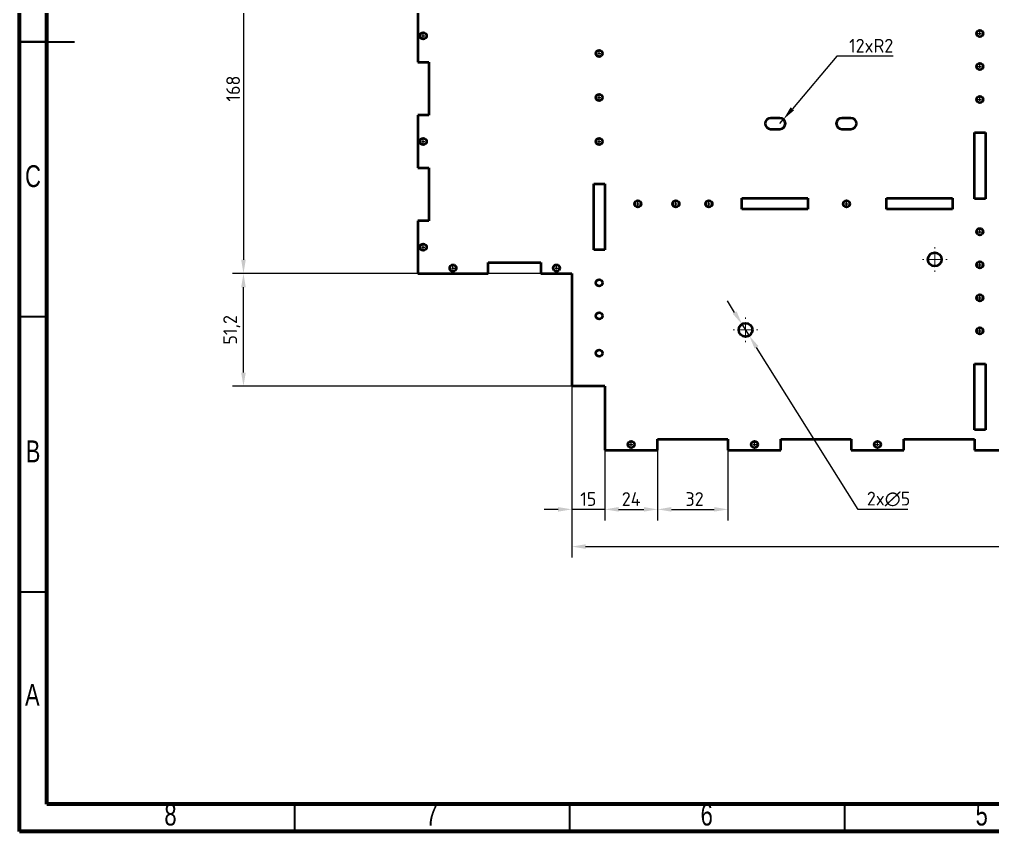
# Model space of a CAD drawing. Header units: millimetres. Extents: x -1615 to 4166, y 5 to 3174.
# Drawn here: x 15 to 191.9, y 5 to 152.5 of the extents above; entities that cross this region are included whole.
import ezdxf

# ---------------------------------------------------------------- set-up
doc = ezdxf.new("R2010")
doc.units = ezdxf.units.MM
doc.header["$LTSCALE"] = 0.25
doc.header["$PDSIZE"] = -1
doc.linetypes.add('ACAD_ISO08W100', pattern=[36, 24, -3, 6, -3])
doc.linetypes.add('CENTER2', pattern=[1.125, 0.75, -0.125, 0.125, -0.125])
doc.layers.get('0').update_dxf_attribs({"lineweight": 50})
for name, color, linetype, lineweight in [('duong tam', 2, 'ACAD_ISO08W100', 25), ('kich thuoc', 1, 'Continuous', 25), ('Net dam', 7, 'Continuous', 50)]:
    doc.layers.add(name, color=color, linetype=linetype, lineweight=lineweight)
doc.styles.add('SLDTEXTSTYLE1', font='TXT', dxfattribs={"width": 0.75})
doc.styles.get("Standard").update_dxf_attribs({"font": ''})
doc.styles.get('Standard').set_extended_font_data('TCVN 7284')
doc.dimstyles.new('Ratio 2', dxfattribs={"dimtxt": 2.5, "dimasz": 2.5, "dimexe": 2, "dimexo": 0, "dimtad": 1, "dimtoh": 1, "dimdec": 1, "dimlfac": 2, "dimzin": 9, "dimtxsty": 'Standard', "dimcen": 2.5, "dimazin": 2, "dimtfac": 1, "dimtdec": 1, "dimtmove": 0, "dimatfit": 3, "dimfxl": 1, "dimtzin": 1, "dimarcsym": 0})
doc.dimstyles.new('Ratio 2$3', dxfattribs={"dimtxt": 2.5, "dimasz": 2.5, "dimexe": 2, "dimexo": 0, "dimtad": 1, "dimtoh": 1, "dimdec": 1, "dimlfac": 2, "dimzin": 9, "dimtxsty": 'Standard', "dimcen": 2.5, "dimazin": 2, "dimtfac": 1, "dimtdec": 1, "dimtmove": 0, "dimatfit": 3, "dimfxl": 1, "dimtzin": 1, "dimarcsym": 0})
doc.dimstyles.new('Ratio 2.5', dxfattribs={"dimtxt": 2.5, "dimasz": 2.5, "dimexe": 2, "dimexo": 0, "dimtad": 1, "dimtoh": 1, "dimdec": 1, "dimlfac": 2.5, "dimzin": 9, "dimtxsty": 'Standard', "dimcen": 2.5, "dimazin": 0, "dimtfac": 1, "dimtdec": 1, "dimtmove": 0, "dimatfit": 3, "dimfxl": 1, "dimtzin": 1, "dimarcsym": 0})

# ---------------------------------------------------------------- blocks, each defined once
blk = doc.blocks.new('SW_CENTERMARKSYMBOL_4')
at = {"color": 0, "linetype": 'Continuous', "lineweight": 0}
for p, q in [((0, 2), (0, 2.24)), ((-2, 0), (-2.24, 0)), ((0, 0), (-1, 0)), ((0, 0), (0, 1)), ((0, 0), (0, -1)), ((0, 0), (1, 0)), ((2, 0), (2.24, 0)), ((0, -2), (0, -2.24))]:
    blk.add_line(p, q, dxfattribs=at)
blk = doc.blocks.new('SW_CENTERMARKSYMBOL_8')
at = {"color": 0, "linetype": 'Continuous', "lineweight": 0}
for p, q in [((0, 2), (0, 2.24)), ((-2, 0), (-2.24, 0)), ((0, 0), (-1, 0)), ((0, 0), (0, 1)), ((0, 0), (0, -1)), ((0, 0), (1, 0)), ((2, 0), (2.24, 0)), ((0, -2), (0, -2.24))]:
    blk.add_line(p, q, dxfattribs=at)
blk = doc.blocks.new('*D109')
at = {"layer": 'Defpoints', "color": 0, "transparency": 16777216}
for p in [(115.43, 85.9), (316.23, 85.9), (316.23, 56.77)]:
    blk.add_point(p, dxfattribs=at)
at = {"layer": 'kich thuoc', "color": 0, "lineweight": -2, "transparency": 16777216}
for p, q in [((115.43, 85.9), (115.43, 54.77)), ((316.23, 85.9), (316.23, 54.77)), ((117.93, 56.77), (313.73, 56.77))]:
    blk.add_line(p, q, dxfattribs=at)
at = {"layer": 'kich thuoc', "color": 0, "transparency": 16777216}
for points in [[(117.93, 57.19), (117.93, 56.36), (115.43, 56.77)], [(313.73, 57.19), (313.73, 56.36), (316.23, 56.77)]]:
    blk.add_solid(points, dxfattribs=at)
at = {"layer": 'kich thuoc', "color": 0, "transparency": 16777216, "insert": (215.83, 58.65), "char_height": 2.5, "attachment_point": 5}
blk.add_mtext('502', dxfattribs=at)
blk = doc.blocks.new('*D110')
at = {"layer": 'Defpoints', "color": 0, "transparency": 16777216}
for p in [(115.43, 85.9), (121.43, 85.9), (115.43, 63.53)]:
    blk.add_point(p, dxfattribs=at)
at = {"layer": 'kich thuoc', "color": 0, "lineweight": -2, "transparency": 16777216}
for p, q in [((115.43, 85.9), (115.43, 61.53)), ((121.43, 85.9), (121.43, 61.53)), ((112.93, 63.53), (110.43, 63.53)), ((121.43, 63.53), (115.43, 63.53)), ((123.93, 63.53), (126.43, 63.53))]:
    blk.add_line(p, q, dxfattribs=at)
at = {"layer": 'kich thuoc', "color": 0, "transparency": 16777216}
for points in [[(112.93, 63.95), (112.93, 63.12), (115.43, 63.53)], [(123.93, 63.95), (123.93, 63.12), (121.43, 63.53)]]:
    blk.add_solid(points, dxfattribs=at)
at = {"layer": 'kich thuoc', "color": 0, "transparency": 16777216, "insert": (118.43, 65.41), "char_height": 2.5, "attachment_point": 5}
blk.add_mtext('15', dxfattribs=at)
blk = doc.blocks.new('*D111')
at = {"layer": 'Defpoints', "color": 0, "transparency": 16777216}
for p in [(121.43, 74.3), (131.03, 74.3), (131.03, 63.53)]:
    blk.add_point(p, dxfattribs=at)
at = {"layer": 'kich thuoc', "color": 0, "lineweight": -2, "transparency": 16777216}
for p, q in [((121.43, 74.3), (121.43, 61.53)), ((131.03, 74.3), (131.03, 61.53)), ((123.93, 63.53), (128.53, 63.53))]:
    blk.add_line(p, q, dxfattribs=at)
at = {"layer": 'kich thuoc', "color": 0, "transparency": 16777216}
for points in [[(123.93, 63.95), (123.93, 63.12), (121.43, 63.53)], [(128.53, 63.95), (128.53, 63.12), (131.03, 63.53)]]:
    blk.add_solid(points, dxfattribs=at)
at = {"layer": 'kich thuoc', "color": 0, "transparency": 16777216, "insert": (126.23, 65.41), "char_height": 2.5, "attachment_point": 5}
blk.add_mtext('24', dxfattribs=at)
blk = doc.blocks.new('*D112')
at = {"layer": 'Defpoints', "color": 0, "transparency": 16777216}
for p in [(131.03, 76.3), (143.83, 76.3), (143.83, 63.53)]:
    blk.add_point(p, dxfattribs=at)
at = {"layer": 'kich thuoc', "color": 0, "lineweight": -2, "transparency": 16777216}
for p, q in [((131.03, 76.3), (131.03, 61.53)), ((143.83, 76.3), (143.83, 61.53)), ((133.53, 63.53), (141.33, 63.53))]:
    blk.add_line(p, q, dxfattribs=at)
at = {"layer": 'kich thuoc', "color": 0, "transparency": 16777216}
for points in [[(133.53, 63.95), (133.53, 63.12), (131.03, 63.53)], [(141.33, 63.95), (141.33, 63.12), (143.83, 63.53)]]:
    blk.add_solid(points, dxfattribs=at)
at = {"layer": 'kich thuoc', "color": 0, "transparency": 16777216, "insert": (137.75, 65.41), "char_height": 2.5, "attachment_point": 5}
blk.add_mtext('32', dxfattribs=at)
blk = doc.blocks.new('*D113')
at = {"layer": 'Defpoints', "color": 0, "transparency": 16777216}
for p in [(87.43, 173.58), (55.73, 106.38), (87.43, 106.38)]:
    blk.add_point(p, dxfattribs=at)
at = {"layer": 'kich thuoc', "color": 0, "lineweight": -2, "transparency": 16777216}
for p, q in [((87.43, 173.58), (53.73, 173.58)), ((55.73, 171.08), (55.73, 108.88)), ((87.43, 106.38), (53.73, 106.38))]:
    blk.add_line(p, q, dxfattribs=at)
at = {"layer": 'kich thuoc', "color": 0, "transparency": 16777216}
for points in [[(55.31, 171.08), (56.15, 171.08), (55.73, 173.58)], [(55.31, 108.88), (56.15, 108.88), (55.73, 106.38)]]:
    blk.add_solid(points, dxfattribs=at)
at = {"layer": 'kich thuoc', "color": 0, "transparency": 16777216, "insert": (53.85, 139.98), "char_height": 2.5, "attachment_point": 5, "rotation": 90}
blk.add_mtext('168', dxfattribs=at)
blk = doc.blocks.new('*D116')
at = {"layer": 'Defpoints', "color": 0, "transparency": 16777216}
for p in [(55.73, 106.38), (115.43, 106.38), (115.43, 85.9)]:
    blk.add_point(p, dxfattribs=at)
at = {"layer": 'kich thuoc', "color": 0, "lineweight": -2, "transparency": 16777216}
for p, q in [((115.43, 106.38), (53.73, 106.38)), ((55.73, 88.4), (55.73, 103.88)), ((115.43, 85.9), (53.73, 85.9))]:
    blk.add_line(p, q, dxfattribs=at)
at = {"layer": 'kich thuoc', "color": 0, "transparency": 16777216}
for points in [[(55.31, 103.88), (56.15, 103.88), (55.73, 106.38)], [(55.31, 88.4), (56.15, 88.4), (55.73, 85.9)]]:
    blk.add_solid(points, dxfattribs=at)
at = {"layer": 'kich thuoc', "color": 0, "transparency": 16777216, "insert": (53.6, 96.14), "char_height": 2.5, "attachment_point": 5, "rotation": 90}
blk.add_mtext('51,2', dxfattribs=at)
blk = doc.blocks.new('*U202')
at = {"layer": 'duong tam', "color": 0, "linetype": 'CENTER2', "transparency": 16777216}
for p, q in [((-0.72, 0), (-0.12, 0)), ((0, 0.12), (0, 0.72)), ((0.12, 0), (0.72, 0)), ((0, -0.72), (0, -0.12))]:
    blk.add_line(p, q, dxfattribs=at)
at = {"layer": 'duong tam', "color": 0, "linetype": 'Continuous', "transparency": 16777216}
for p, q in [((-0.06, 0), (0.06, 0)), ((0, -0.06), (0, 0.06))]:
    blk.add_line(p, q, dxfattribs=at)
blk = doc.blocks.new('*U203')
at = {"layer": 'duong tam', "color": 0, "linetype": 'CENTER2', "transparency": 16777216}
for p, q in [((-0.72, 0), (-0.12, 0)), ((0, 0.12), (0, 0.72)), ((0.12, 0), (0.72, 0)), ((0, -0.72), (0, -0.12))]:
    blk.add_line(p, q, dxfattribs=at)
at = {"layer": 'duong tam', "color": 0, "linetype": 'Continuous', "transparency": 16777216}
for p, q in [((-0.06, 0), (0.06, 0)), ((0, -0.06), (0, 0.06))]:
    blk.add_line(p, q, dxfattribs=at)
blk = doc.blocks.new('*U204')
at = {"layer": 'duong tam', "color": 0, "linetype": 'CENTER2', "transparency": 16777216}
for p, q in [((-0.72, 0), (-0.12, 0)), ((0, 0.12), (0, 0.72)), ((0.12, 0), (0.72, 0)), ((0, -0.72), (0, -0.12))]:
    blk.add_line(p, q, dxfattribs=at)
at = {"layer": 'duong tam', "color": 0, "linetype": 'Continuous', "transparency": 16777216}
for p, q in [((-0.06, 0), (0.06, 0)), ((0, -0.06), (0, 0.06))]:
    blk.add_line(p, q, dxfattribs=at)
blk = doc.blocks.new('*U214')
at = {"layer": 'duong tam', "color": 0, "linetype": 'CENTER2', "transparency": 16777216}
for p, q in [((-0.72, 0), (-0.12, 0)), ((0, 0.12), (0, 0.72)), ((0.12, 0), (0.72, 0)), ((0, -0.72), (0, -0.12))]:
    blk.add_line(p, q, dxfattribs=at)
at = {"layer": 'duong tam', "color": 0, "linetype": 'Continuous', "transparency": 16777216}
for p, q in [((-0.06, 0), (0.06, 0)), ((0, -0.06), (0, 0.06))]:
    blk.add_line(p, q, dxfattribs=at)
blk = doc.blocks.new('*U215')
at = {"layer": 'duong tam', "color": 0, "linetype": 'CENTER2', "transparency": 16777216}
for p, q in [((-0.72, 0), (-0.12, 0)), ((0, 0.12), (0, 0.72)), ((0.12, 0), (0.72, 0)), ((0, -0.72), (0, -0.12))]:
    blk.add_line(p, q, dxfattribs=at)
at = {"layer": 'duong tam', "color": 0, "linetype": 'Continuous', "transparency": 16777216}
for p, q in [((-0.06, 0), (0.06, 0)), ((0, -0.06), (0, 0.06))]:
    blk.add_line(p, q, dxfattribs=at)
blk = doc.blocks.new('*U216')
at = {"layer": 'duong tam', "color": 0, "linetype": 'CENTER2', "transparency": 16777216}
for p, q in [((-0.72, 0), (-0.12, 0)), ((0, 0.12), (0, 0.72)), ((0.12, 0), (0.72, 0)), ((0, -0.72), (0, -0.12))]:
    blk.add_line(p, q, dxfattribs=at)
at = {"layer": 'duong tam', "color": 0, "linetype": 'Continuous', "transparency": 16777216}
for p, q in [((-0.06, 0), (0.06, 0)), ((0, -0.06), (0, 0.06))]:
    blk.add_line(p, q, dxfattribs=at)
blk = doc.blocks.new('*U217')
at = {"layer": 'duong tam', "color": 0, "linetype": 'CENTER2', "transparency": 16777216}
for p, q in [((-0.72, 0), (-0.12, 0)), ((0, 0.12), (0, 0.72)), ((0.12, 0), (0.72, 0)), ((0, -0.72), (0, -0.12))]:
    blk.add_line(p, q, dxfattribs=at)
at = {"layer": 'duong tam', "color": 0, "linetype": 'Continuous', "transparency": 16777216}
for p, q in [((-0.06, 0), (0.06, 0)), ((0, -0.06), (0, 0.06))]:
    blk.add_line(p, q, dxfattribs=at)
blk = doc.blocks.new('*U218')
at = {"layer": 'duong tam', "color": 0, "linetype": 'CENTER2', "transparency": 16777216}
for p, q in [((-0.72, 0), (-0.12, 0)), ((0, 0.12), (0, 0.72)), ((0.12, 0), (0.72, 0)), ((0, -0.72), (0, -0.12))]:
    blk.add_line(p, q, dxfattribs=at)
at = {"layer": 'duong tam', "color": 0, "linetype": 'Continuous', "transparency": 16777216}
for p, q in [((-0.06, 0), (0.06, 0)), ((0, -0.06), (0, 0.06))]:
    blk.add_line(p, q, dxfattribs=at)
blk = doc.blocks.new('*U219')
at = {"layer": 'duong tam', "color": 0, "linetype": 'CENTER2', "transparency": 16777216}
for p, q in [((-0.72, 0), (-0.12, 0)), ((0, 0.12), (0, 0.72)), ((0.12, 0), (0.72, 0)), ((0, -0.72), (0, -0.12))]:
    blk.add_line(p, q, dxfattribs=at)
at = {"layer": 'duong tam', "color": 0, "linetype": 'Continuous', "transparency": 16777216}
for p, q in [((-0.06, 0), (0.06, 0)), ((0, -0.06), (0, 0.06))]:
    blk.add_line(p, q, dxfattribs=at)
blk = doc.blocks.new('*U220')
at = {"layer": 'duong tam', "color": 0, "linetype": 'CENTER2', "transparency": 16777216}
for p, q in [((-0.72, 0), (-0.12, 0)), ((0, 0.12), (0, 0.72)), ((0.12, 0), (0.72, 0)), ((0, -0.72), (0, -0.12))]:
    blk.add_line(p, q, dxfattribs=at)
at = {"layer": 'duong tam', "color": 0, "linetype": 'Continuous', "transparency": 16777216}
for p, q in [((-0.06, 0), (0.06, 0)), ((0, -0.06), (0, 0.06))]:
    blk.add_line(p, q, dxfattribs=at)
blk = doc.blocks.new('*U221')
at = {"layer": 'duong tam', "color": 0, "linetype": 'CENTER2', "transparency": 16777216}
for p, q in [((-0.72, 0), (-0.12, 0)), ((0, 0.12), (0, 0.72)), ((0.12, 0), (0.72, 0)), ((0, -0.72), (0, -0.12))]:
    blk.add_line(p, q, dxfattribs=at)
at = {"layer": 'duong tam', "color": 0, "linetype": 'Continuous', "transparency": 16777216}
for p, q in [((-0.06, 0), (0.06, 0)), ((0, -0.06), (0, 0.06))]:
    blk.add_line(p, q, dxfattribs=at)
blk = doc.blocks.new('*U222')
at = {"layer": 'duong tam', "color": 0, "linetype": 'CENTER2', "transparency": 16777216}
for p, q in [((-0.72, 0), (-0.12, 0)), ((0, 0.12), (0, 0.72)), ((0.12, 0), (0.72, 0)), ((0, -0.72), (0, -0.12))]:
    blk.add_line(p, q, dxfattribs=at)
at = {"layer": 'duong tam', "color": 0, "linetype": 'Continuous', "transparency": 16777216}
for p, q in [((-0.06, 0), (0.06, 0)), ((0, -0.06), (0, 0.06))]:
    blk.add_line(p, q, dxfattribs=at)
blk = doc.blocks.new('*U223')
at = {"layer": 'duong tam', "color": 0, "linetype": 'CENTER2', "transparency": 16777216}
for p, q in [((-0.72, 0), (-0.12, 0)), ((0, 0.12), (0, 0.72)), ((0.12, 0), (0.72, 0)), ((0, -0.72), (0, -0.12))]:
    blk.add_line(p, q, dxfattribs=at)
at = {"layer": 'duong tam', "color": 0, "linetype": 'Continuous', "transparency": 16777216}
for p, q in [((-0.06, 0), (0.06, 0)), ((0, -0.06), (0, 0.06))]:
    blk.add_line(p, q, dxfattribs=at)
blk = doc.blocks.new('*U224')
at = {"layer": 'duong tam', "color": 0, "linetype": 'CENTER2', "transparency": 16777216}
for p, q in [((-0.72, 0), (-0.12, 0)), ((0, 0.12), (0, 0.72)), ((0.12, 0), (0.72, 0)), ((0, -0.72), (0, -0.12))]:
    blk.add_line(p, q, dxfattribs=at)
at = {"layer": 'duong tam', "color": 0, "linetype": 'Continuous', "transparency": 16777216}
for p, q in [((-0.06, 0), (0.06, 0)), ((0, -0.06), (0, 0.06))]:
    blk.add_line(p, q, dxfattribs=at)
blk = doc.blocks.new('*U225')
at = {"layer": 'duong tam', "color": 0, "linetype": 'CENTER2', "transparency": 16777216}
for p, q in [((-0.72, 0), (-0.12, 0)), ((0, 0.12), (0, 0.72)), ((0.12, 0), (0.72, 0)), ((0, -0.72), (0, -0.12))]:
    blk.add_line(p, q, dxfattribs=at)
at = {"layer": 'duong tam', "color": 0, "linetype": 'Continuous', "transparency": 16777216}
for p, q in [((-0.06, 0), (0.06, 0)), ((0, -0.06), (0, 0.06))]:
    blk.add_line(p, q, dxfattribs=at)
blk = doc.blocks.new('*U226')
at = {"layer": 'duong tam', "color": 0, "linetype": 'CENTER2', "transparency": 16777216}
for p, q in [((-0.72, 0), (-0.12, 0)), ((0, 0.12), (0, 0.72)), ((0.12, 0), (0.72, 0)), ((0, -0.72), (0, -0.12))]:
    blk.add_line(p, q, dxfattribs=at)
at = {"layer": 'duong tam', "color": 0, "linetype": 'Continuous', "transparency": 16777216}
for p, q in [((-0.06, 0), (0.06, 0)), ((0, -0.06), (0, 0.06))]:
    blk.add_line(p, q, dxfattribs=at)
blk = doc.blocks.new('*U227')
at = {"layer": 'duong tam', "color": 0, "linetype": 'CENTER2', "transparency": 16777216}
for p, q in [((-0.72, 0), (-0.12, 0)), ((0, 0.12), (0, 0.72)), ((0.12, 0), (0.72, 0)), ((0, -0.72), (0, -0.12))]:
    blk.add_line(p, q, dxfattribs=at)
at = {"layer": 'duong tam', "color": 0, "linetype": 'Continuous', "transparency": 16777216}
for p, q in [((-0.06, 0), (0.06, 0)), ((0, -0.06), (0, 0.06))]:
    blk.add_line(p, q, dxfattribs=at)
blk = doc.blocks.new('*U228')
at = {"layer": 'duong tam', "color": 0, "linetype": 'CENTER2', "transparency": 16777216}
for p, q in [((-0.72, 0), (-0.12, 0)), ((0, 0.12), (0, 0.72)), ((0.12, 0), (0.72, 0)), ((0, -0.72), (0, -0.12))]:
    blk.add_line(p, q, dxfattribs=at)
at = {"layer": 'duong tam', "color": 0, "linetype": 'Continuous', "transparency": 16777216}
for p, q in [((-0.06, 0), (0.06, 0)), ((0, -0.06), (0, 0.06))]:
    blk.add_line(p, q, dxfattribs=at)
blk = doc.blocks.new('*U229')
at = {"layer": 'duong tam', "color": 0, "linetype": 'CENTER2', "transparency": 16777216}
for p, q in [((-0.72, 0), (-0.12, 0)), ((0, 0.12), (0, 0.72)), ((0.12, 0), (0.72, 0)), ((0, -0.72), (0, -0.12))]:
    blk.add_line(p, q, dxfattribs=at)
at = {"layer": 'duong tam', "color": 0, "linetype": 'Continuous', "transparency": 16777216}
for p, q in [((-0.06, 0), (0.06, 0)), ((0, -0.06), (0, 0.06))]:
    blk.add_line(p, q, dxfattribs=at)
blk = doc.blocks.new('*U230')
at = {"layer": 'duong tam', "color": 0, "linetype": 'CENTER2', "transparency": 16777216}
for p, q in [((-0.72, 0), (-0.12, 0)), ((0, 0.12), (0, 0.72)), ((0.12, 0), (0.72, 0)), ((0, -0.72), (0, -0.12))]:
    blk.add_line(p, q, dxfattribs=at)
at = {"layer": 'duong tam', "color": 0, "linetype": 'Continuous', "transparency": 16777216}
for p, q in [((-0.06, 0), (0.06, 0)), ((0, -0.06), (0, 0.06))]:
    blk.add_line(p, q, dxfattribs=at)
blk = doc.blocks.new('*U231')
at = {"layer": 'duong tam', "color": 0, "linetype": 'CENTER2', "transparency": 16777216}
for p, q in [((-0.72, 0), (-0.12, 0)), ((0, 0.12), (0, 0.72)), ((0.12, 0), (0.72, 0)), ((0, -0.72), (0, -0.12))]:
    blk.add_line(p, q, dxfattribs=at)
at = {"layer": 'duong tam', "color": 0, "linetype": 'Continuous', "transparency": 16777216}
for p, q in [((-0.06, 0), (0.06, 0)), ((0, -0.06), (0, 0.06))]:
    blk.add_line(p, q, dxfattribs=at)
blk = doc.blocks.new('*U232')
at = {"layer": 'duong tam', "color": 0, "linetype": 'CENTER2', "transparency": 16777216}
for p, q in [((-0.72, 0), (-0.12, 0)), ((0, 0.12), (0, 0.72)), ((0.12, 0), (0.72, 0)), ((0, -0.72), (0, -0.12))]:
    blk.add_line(p, q, dxfattribs=at)
at = {"layer": 'duong tam', "color": 0, "linetype": 'Continuous', "transparency": 16777216}
for p, q in [((-0.06, 0), (0.06, 0)), ((0, -0.06), (0, 0.06))]:
    blk.add_line(p, q, dxfattribs=at)
blk = doc.blocks.new('*D298')
at = {"layer": 'Defpoints', "color": 0, "transparency": 16777216}
for p in [(146.37, 97.19), (147.69, 95.09)]:
    blk.add_point(p, dxfattribs=at)
at = {"layer": 'kich thuoc', "color": 0, "lineweight": -2, "transparency": 16777216}
for p, q in [((145.04, 99.3), (143.71, 101.42)), ((146.37, 97.19), (147.69, 95.09)), ((167.5, 63.53), (149.01, 92.97)), ((176.52, 63.53), (167.5, 63.53))]:
    blk.add_line(p, q, dxfattribs=at)
at = {"layer": 'kich thuoc', "color": 0, "transparency": 16777216}
for points in [[(145.39, 99.53), (144.68, 99.08), (146.37, 97.19)], [(149.37, 93.19), (148.66, 92.75), (147.69, 95.09)]]:
    blk.add_solid(points, dxfattribs=at)
at = {"layer": 'kich thuoc', "color": 0, "transparency": 16777216, "insert": (173.02, 65.41), "char_height": 2.5, "attachment_point": 5}
blk.add_mtext('2x∅5', dxfattribs=at)
blk = doc.blocks.new('*D300')
at = {"layer": 'Defpoints', "color": 0, "transparency": 16777216}
for p in [(153.27, 133.64), (153.91, 134.4)]:
    blk.add_point(p, dxfattribs=at)
at = {"layer": 'kich thuoc', "color": 0, "lineweight": -2, "transparency": 16777216}
for p, q in [((163.63, 145.9), (155.53, 136.31)), ((173.86, 145.9), (163.63, 145.9)), ((153.27, 133.64), (153.91, 134.4))]:
    blk.add_line(p, q, dxfattribs=at)
at = {"layer": 'kich thuoc', "color": 0, "transparency": 16777216}
blk.add_solid([(155.21, 136.58), (155.85, 136.04), (153.91, 134.4)], dxfattribs=at)
at = {"layer": 'kich thuoc', "color": 0, "transparency": 16777216, "insert": (169.86, 147.77), "char_height": 2.5, "attachment_point": 5}
blk.add_mtext('12xR2', dxfattribs=at)

msp = doc.modelspace()

# ---------------------------------------------------------------- linework, layer by layer
at = {"color": 7, "linetype": 'Continuous', "lineweight": 70}
for p, q in [((15, 5), (15, 292)), ((20, 10), (20, 287)), ((410, 10), (20, 10)), ((415, 5), (15, 5))]:
    msp.add_line(p, q, dxfattribs=at)
at = {"color": 7, "linetype": 'Continuous', "lineweight": 35}
for p, q in [((14.999, 148.5), (25.001, 148.5)), ((20, 148.5), (15, 148.5)), ((20, 98.5), (15, 98.5)), ((20, 48.5), (15, 48.5)), ((65, 10), (65, 5)), ((115, 10), (115, 5)), ((165, 10), (165, 5))]:
    msp.add_line(p, q, dxfattribs=at)
at = {"layer": 'Net dam'}
for p, q in [((87.427, 154.382), (87.427, 144.782)), ((87.427, 144.782), (89.427, 144.782)), ((89.427, 144.782), (89.427, 135.182)), ((87.427, 135.182), (87.427, 125.582)), ((89.427, 135.182), (87.427, 135.182)), ((153.267, 134.641), (151.587, 134.641)), ((166.195, 134.641), (164.515, 134.641)), ((151.587, 132.641), (153.267, 132.641)), ((164.515, 132.641), (166.195, 132.641)), ((188.627, 131.982), (190.627, 131.982)), ((188.627, 119.982), (188.627, 131.982)), ((190.627, 131.982), (190.627, 119.982)), ((87.427, 125.582), (89.427, 125.582)), ((89.427, 125.582), (89.427, 115.982)), ((119.427, 122.702), (121.427, 122.702)), ((119.427, 110.702), (119.427, 122.702)), ((121.427, 122.702), (121.427, 110.702)), ((146.369, 120.062), (158.369, 120.062)), ((146.369, 118.062), (146.369, 120.062)), ((158.369, 120.062), (158.369, 118.062)), ((172.627, 120.062), (184.627, 120.062)), ((172.627, 118.062), (172.627, 120.062)), ((184.627, 120.062), (184.627, 118.062)), ((190.627, 119.982), (188.627, 119.982)), ((158.369, 118.062), (146.369, 118.062)), ((184.627, 118.062), (172.627, 118.062)), ((87.427, 115.982), (87.427, 106.382)), ((89.427, 115.982), (87.427, 115.982)), ((121.427, 110.702), (119.427, 110.702)), ((100.227, 108.382), (109.827, 108.382)), ((100.227, 106.382), (100.227, 108.382)), ((109.827, 108.382), (109.827, 106.382)), ((87.427, 106.382), (100.227, 106.382)), ((109.827, 106.382), (115.427, 106.382)), ((115.427, 106.382), (115.427, 85.902)), ((188.627, 89.982), (190.627, 89.982)), ((188.627, 77.982), (188.627, 89.982)), ((190.627, 89.982), (190.627, 77.982)), ((121.427, 85.902), (115.427, 85.902)), ((121.427, 85.902), (121.427, 74.302)), ((190.627, 77.982), (188.627, 77.982)), ((131.027, 76.302), (143.827, 76.302)), ((131.027, 74.302), (131.027, 76.302)), ((143.827, 76.302), (143.827, 74.302)), ((153.427, 76.302), (166.227, 76.302)), ((153.427, 74.302), (153.427, 76.302)), ((166.227, 76.302), (166.227, 74.302)), ((175.827, 76.302), (188.627, 76.302)), ((175.827, 74.302), (175.827, 76.302)), ((188.627, 76.302), (188.627, 74.302)), ((121.427, 74.302), (131.027, 74.302)), ((143.827, 74.302), (153.427, 74.302)), ((166.227, 74.302), (175.827, 74.302)), ((188.627, 74.302), (198.227, 74.302))]:
    msp.add_line(p, q, dxfattribs=at)
for centre, radius in [((189.627, 149.982), 0.6), ((88.427, 149.582), 0.6), ((120.427, 146.382), 0.6), ((189.627, 143.982), 0.6), ((120.427, 138.382), 0.6), ((189.627, 137.982), 0.6), ((88.427, 130.382), 0.6), ((120.427, 130.382), 0.6), ((127.427, 119.062), 0.6), ((134.369, 119.062), 0.6), ((140.369, 119.062), 0.6), ((165.369, 119.062), 0.6), ((189.627, 113.982), 0.6), ((88.427, 111.182), 0.6), ((181.426, 108.937), 1.24), ((93.827, 107.382), 0.6), ((112.627, 107.382), 0.6), ((189.627, 107.982), 0.6), ((120.427, 104.702), 0.6), ((189.627, 101.982), 0.6), ((120.427, 98.702), 0.6), ((147.026, 96.137), 1.24), ((189.627, 95.982), 0.6), ((120.427, 91.902), 0.6), ((126.227, 75.302), 0.6), ((148.627, 75.302), 0.6), ((171.027, 75.302), 0.6)]:
    msp.add_circle(centre, radius, dxfattribs=at)
for centre, start, end in [((151.587, 133.641), 90, 270), ((153.267, 133.641), 270, 90), ((164.515, 133.641), 90, 270), ((166.195, 133.641), 270, 90)]:
    msp.add_arc(centre, 1, start, end, dxfattribs=at)

# ---------------------------------------------------------------- block references
at = {"layer": 'duong tam', "linetype": 'CENTER2'}
for name, p in [('*U202', (189.627, 149.982)), ('*U214', (88.427, 149.582)), ('*U216', (120.427, 146.382)), ('*U203', (189.627, 143.982)), ('*U217', (120.427, 138.382)), ('*U204', (189.627, 137.982)), ('*U215', (88.427, 130.382)), ('*U218', (120.427, 130.382)), ('*U219', (127.427, 119.062)), ('*U220', (134.369, 119.062)), ('*U221', (140.369, 119.062)), ('*U225', (165.369, 119.062)), ('*U232', (189.627, 113.982)), ('*U223', (88.427, 111.182)), ('*U224', (93.827, 107.382)), ('*U222', (112.627, 107.382)), ('*U231', (189.627, 107.982)), ('*U230', (189.627, 101.982)), ('*U229', (189.627, 95.982)), ('*U226', (126.227, 75.302)), ('*U227', (148.627, 75.302)), ('*U228', (171.027, 75.302))]:
    msp.add_blockref(name, p, dxfattribs=at)
at = {"layer": 'Net dam'}
for name, p in [('SW_CENTERMARKSYMBOL_4', (181.426, 108.937)), ('SW_CENTERMARKSYMBOL_8', (147.026, 96.137))]:
    msp.add_blockref(name, p, dxfattribs=at)

# ---------------------------------------------------------------- texts
at = {"color": 7, "linetype": 'Continuous', "lineweight": 0, "char_height": 3.969, "attachment_point": 2, "style": 'SLDTEXTSTYLE1'}
for s, insert in [('C', (17.459, 126.06)), ('B', (17.471, 76.06)), ('A', (17.34, 31.81)), ('8', (42.46, 10.06)), ('7', (89.96, 10.06)), ('6', (139.96, 10.06)), ('5', (189.96, 10.06))]:
    msp.add_mtext(s, dxfattribs=dict(at, insert=insert))

# ---------------------------------------------------------------- dimensions: what is measured, and where the dimension line sits
at = {"layer": 'kich thuoc'}
for p1, p2, picture, middle in [((87.427, 173.582), (87.427, 106.382), '*D113', (53.854, 139.982)), ((115.427, 85.902), (115.427, 106.382), '*D116', (53.604, 96.142))]:
    dim = msp.add_linear_dim(base=(55.729, 106.382), p1=p1, p2=p2, angle=90, dimstyle='Ratio 2.5', dxfattribs=at)
    dim.commit()
    dim.dimension.update_dxf_attribs({"geometry": picture, "text_midpoint": middle})
dim = msp.add_radius_dim(center=(153.267, 133.641), mpoint=(153.913, 134.404), text='12x<>', dimstyle='Ratio 2', dxfattribs=at)
dim.commit()
dim.dimension.update_dxf_attribs({"geometry": '*D300', "text_midpoint": (169.857, 145.895), "dimtype": 164})
dim = msp.add_diameter_dim_2p(p1=(146.366, 97.187), p2=(147.685, 95.087), text='2x<>', dimstyle='Ratio 2$3', dxfattribs=at)
dim.commit()
dim.dimension.update_dxf_attribs({"geometry": '*D298', "text_midpoint": (173.022, 63.535), "dimtype": 163})
dim = msp.add_linear_dim(base=(115.427, 63.535), p1=(121.427, 85.902), p2=(115.427, 85.902), dimstyle='Ratio 2.5', dxfattribs=at)
dim.commit()
dim.dimension.update_dxf_attribs({"geometry": '*D110', "text_midpoint": (118.427, 65.41)})
for base, p1, p2, picture, middle in [((316.227, 56.773), (115.427, 85.902), (316.227, 85.902), '*D109', (215.827, 56.773)), ((143.827, 63.535), (131.027, 76.302), (143.827, 76.302), '*D112', (137.748, 63.535)), ((131.027, 63.535), (121.427, 74.302), (131.027, 74.302), '*D111', (126.227, 63.535))]:
    dim = msp.add_linear_dim(base=base, p1=p1, p2=p2, dimstyle='Ratio 2.5', dxfattribs=at)
    dim.commit()
    dim.dimension.update_dxf_attribs({"geometry": picture, "text_midpoint": middle, "dimtype": 160})

doc.saveas('drawing.dxf')
